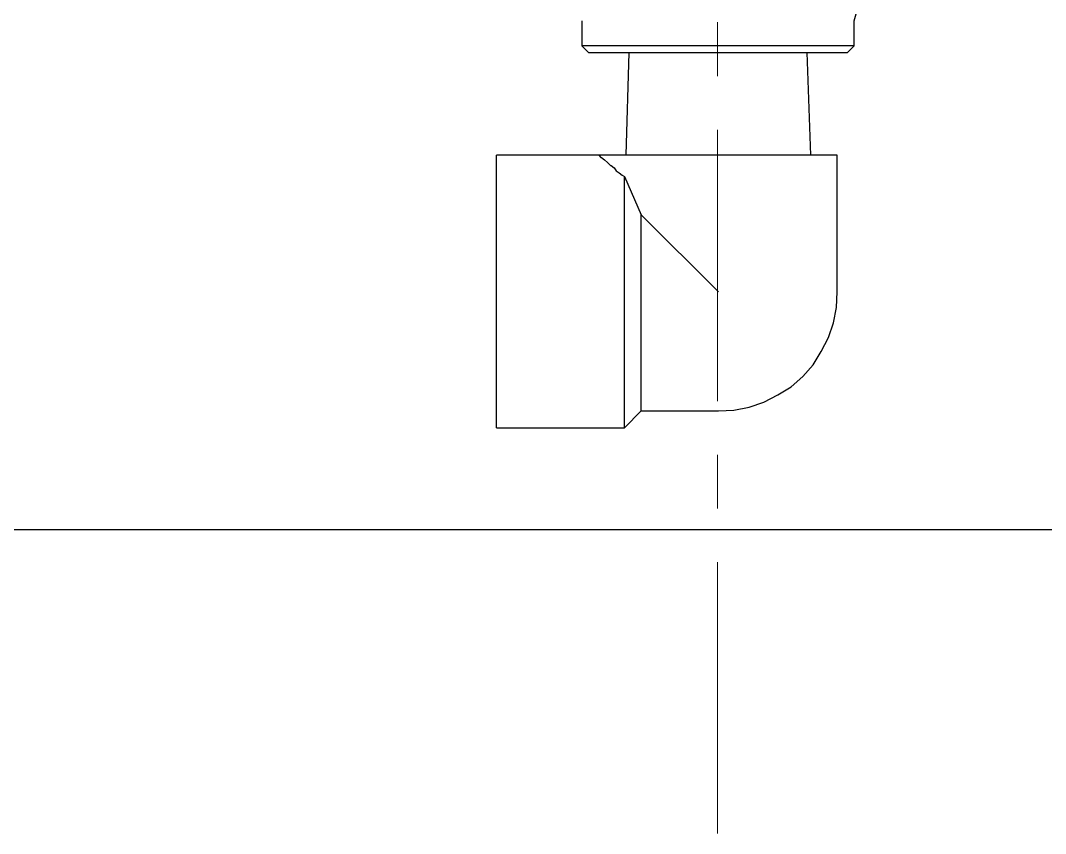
# Model space of a CAD drawing. Header units: millimetres. Extents: x -211 to 45495, y 24 to 52952.
# Drawn here: x 9112 to 9232.2, y 33933.7 to 34029 of the extents above; entities that cross this region are included whole.
import ezdxf

# ---------------------------------------------------------------- set-up
doc = ezdxf.new("R2010")
doc.units = ezdxf.units.MM
doc.linetypes.add('CENTER', pattern=[50.7, 31.8, -6.3, 6.3, -6.3])
doc.layers.add('Layer2', color=7, linetype='Continuous')

# ---------------------------------------------------------------- blocks, each defined once
blk = doc.blocks.new('BLKF2389')
at = {"layer": 'Layer2', "color": 3, "linetype": 'Continuous', "lineweight": 25}
blk.add_line((10063.79, 33969.27), (8863.79, 33969.27), dxfattribs=at)
blk = doc.blocks.new('BLKF2734')
at = {"layer": 'Layer2', "color": 3, "linetype": 'Continuous', "lineweight": 25}
for p, q in [((9179.8, 34013.19), (9180.05, 34012.93)), ((9180.05, 34012.93), (9180.14, 34012.93)), ((9180.14, 34012.93), (9180.48, 34012.67)), ((9180.48, 34012.67), (9180.83, 34012.33)), ((9180.83, 34012.33), (9181.09, 34012.07)), ((9181.09, 34012.07), (9181.17, 34011.98)), ((9181.17, 34011.98), (9181.26, 34011.98)), ((9181.26, 34011.98), (9181.6, 34011.72)), ((9181.6, 34011.72), (9181.86, 34011.38)), ((9181.86, 34011.38), (9182.21, 34011.12)), ((9182.21, 34011.12), (9182.55, 34010.86))]:
    blk.add_line(p, q, dxfattribs=at)
blk = doc.blocks.new('BLKF2735')
at = {"layer": 'Layer2', "color": 3, "linetype": 'Continuous', "lineweight": 25}
for p, q in [((9207.35, 33993.55), (9207.7, 33995.36)), ((9206.75, 33991.83), (9207.35, 33993.55)), ((9205.89, 33990.19), (9206.75, 33991.83)), ((9204.94, 33988.64), (9205.89, 33990.19)), ((9203.74, 33987.27), (9204.94, 33988.64)), ((9202.36, 33986.06), (9203.74, 33987.27)), ((9200.81, 33985.11), (9202.36, 33986.06)), ((9197.45, 33983.65), (9199.17, 33984.25)), ((9199.17, 33984.25), (9200.81, 33985.11)), ((9193.83, 33983.22), (9195.64, 33983.3)), ((9195.64, 33983.3), (9197.45, 33983.65))]:
    blk.add_line(p, q, dxfattribs=at)
blk = doc.blocks.new('BLKF2465')
at = {"layer": 'Layer2', "color": 7, "linetype": 'CENTER', "lineweight": 13}
blk.add_line((9193.75, 33933.68), (9193.75, 34639.56), dxfattribs=at)
at = {"layer": 'Layer2', "color": 3, "linetype": 'Continuous', "lineweight": 25}
for p, q in [((9209.76, 34028.95), (9211.06, 34033.6)), ((9177.82, 34028.95), (9177.82, 34026.02)), ((9209.76, 34026.02), (9209.76, 34028.95)), ((9209.76, 34026.02), (9177.82, 34026.02)), ((9177.82, 34026.02), (9178.59, 34025.24)), ((9178.59, 34025.24), (9208.99, 34025.24)), ((9183.33, 34025.24), (9182.98, 34013.19)), ((9204.68, 34013.19), (9204.25, 34025.24)), ((9208.99, 34025.24), (9209.76, 34026.02)), ((9167.83, 33981.24), (9167.83, 34013.19)), ((9207.78, 34013.19), (9167.83, 34013.19)), ((9207.78, 33997.17), (9207.78, 34013.19)), ((9182.55, 34010.86), (9182.81, 34010.69)), ((9182.81, 33981.24), (9182.81, 34010.69)), ((9182.81, 34010.69), (9184.79, 34006.21)), ((9184.79, 33983.22), (9184.79, 34006.21)), ((9184.79, 34006.21), (9193.83, 33997.17)), ((9207.7, 33995.36), (9207.78, 33997.17)), ((9182.81, 33981.24), (9184.79, 33983.22)), ((9184.79, 33983.22), (9193.83, 33983.22)), ((9167.83, 33981.24), (9182.81, 33981.24))]:
    blk.add_line(p, q, dxfattribs=at)
for name in ['BLKF2734', 'BLKF2735']:
    blk.add_blockref(name, (0, 0), dxfattribs=at)

msp = doc.modelspace()

# ---------------------------------------------------------------- block references
at = {"layer": 'Layer2', "color": 3, "linetype": 'Continuous', "lineweight": 25}
for name in ['BLKF2465', 'BLKF2389']:
    msp.add_blockref(name, (0, 0), dxfattribs=at)

doc.saveas('drawing.dxf')
